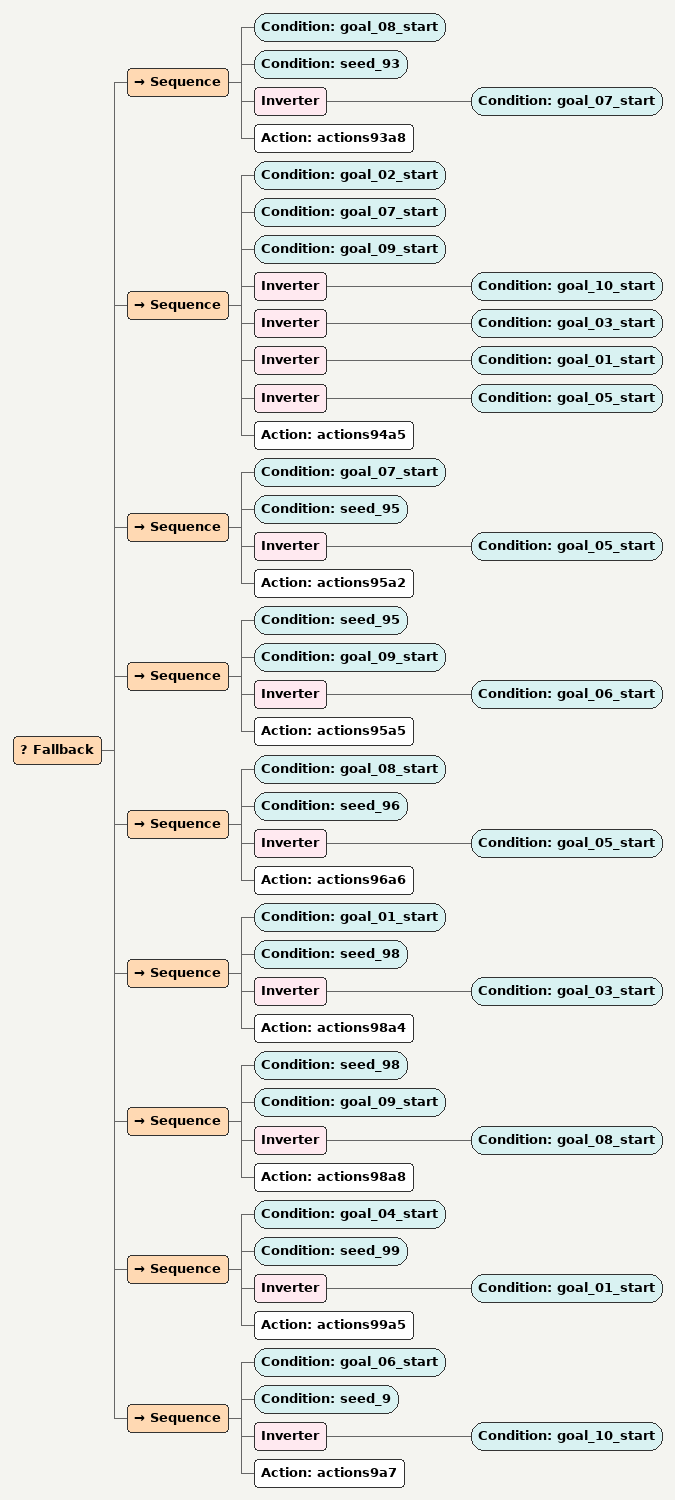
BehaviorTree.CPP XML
<Fallback>
      <Sequence>
        <Condition ID="goal_08_start"/>
        <Condition ID="seed_93"/>
        <Inverter>
          <Condition ID="goal_07_start"/>
        </Inverter>
        <Action ID="actions93a8"/>
      </Sequence>
      <Sequence>
        <Condition ID="goal_02_start"/>
        <Condition ID="goal_07_start"/>
        <Condition ID="goal_09_start"/>
        <Inverter>
          <Condition ID="goal_10_start"/>
        </Inverter>
        <Inverter>
          <Condition ID="goal_03_start"/>
        </Inverter>
        <Inverter>
          <Condition ID="goal_01_start"/>
        </Inverter>
        <Inverter>
          <Condition ID="goal_05_start"/>
        </Inverter>
        <Action ID="actions94a5"/>
      </Sequence>
      <Sequence>
        <Condition ID="goal_07_start"/>
        <Condition ID="seed_95"/>
        <Inverter>
          <Condition ID="goal_05_start"/>
        </Inverter>
        <Action ID="actions95a2"/>
      </Sequence>
      <Sequence>
        <Condition ID="seed_95"/>
        <Condition ID="goal_09_start"/>
        <Inverter>
          <Condition ID="goal_06_start"/>
        </Inverter>
        <Action ID="actions95a5"/>
      </Sequence>
      <Sequence>
        <Condition ID="goal_08_start"/>
        <Condition ID="seed_96"/>
        <Inverter>
          <Condition ID="goal_05_start"/>
        </Inverter>
        <Action ID="actions96a6"/>
      </Sequence>
      <Sequence>
        <Condition ID="goal_01_start"/>
        <Condition ID="seed_98"/>
        <Inverter>
          <Condition ID="goal_03_start"/>
        </Inverter>
        <Action ID="actions98a4"/>
      </Sequence>
      <Sequence>
        <Condition ID="seed_98"/>
        <Condition ID="goal_09_start"/>
        <Inverter>
          <Condition ID="goal_08_start"/>
        </Inverter>
        <Action ID="actions98a8"/>
      </Sequence>
      <Sequence>
        <Condition ID="goal_04_start"/>
        <Condition ID="seed_99"/>
        <Inverter>
          <Condition ID="goal_01_start"/>
        </Inverter>
        <Action ID="actions99a5"/>
      </Sequence>
      <Sequence>
        <Condition ID="goal_06_start"/>
        <Condition ID="seed_9"/>
        <Inverter>
          <Condition ID="goal_10_start"/>
        </Inverter>
        <Action ID="actions9a7"/>
      </Sequence>
</Fallback>
